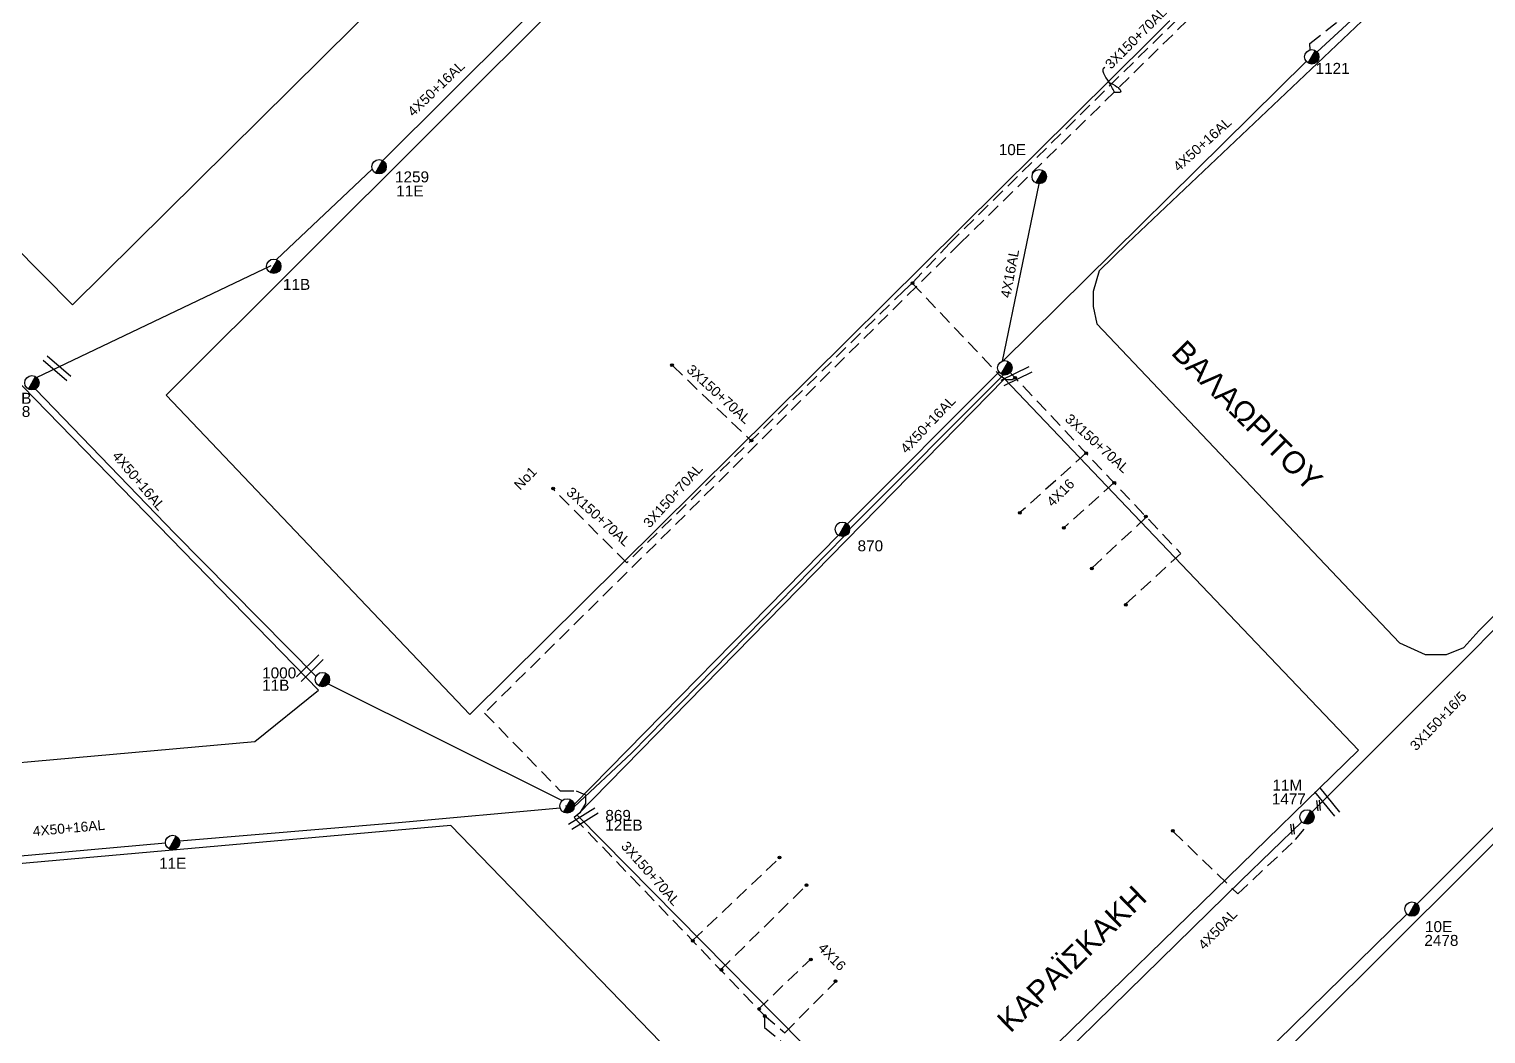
# Model space of a CAD drawing. Header units: millimetres. Extents: x -2238 to -1136, y 747 to 1272.
# Drawn here: x -1897.4 to -1761.1, y 935.1 to 1029.1 of the extents above; entities that cross this region are included whole.
import ezdxf

# ---------------------------------------------------------------- set-up
doc = ezdxf.new("R2010")
doc.units = ezdxf.units.MM
doc.linetypes.add('DASHED', pattern=[19.05, 12.7, -6.35])
for name, color, linetype in [('Άγνωστα', 7, 'Continuous'), ('Γυμνά εναέρια ΧΤ (3Φ)   4x16AL', 7, 'Continuous'), ('Γυμνά εναέρια ΧΤ (3Φ)   4x50AL', 7, 'Continuous'), ('Γυμνά εναέρια ΧΤ και ΦΟΠ (3Φ)   4x50+16AL', 7, 'Continuous'), ('Εναέρια παροχή ΧΤ 4x16', 7, 'SYN_LINE'), ('Επιγραφές - Σχήματα', 7, 'Continuous'), ('Καλώδια ΧΤ   3x150+70AL', 7, 'DASHED'), ('Μηχανική τομή', 7, 'Continuous'), ('Στύλος ΦΜ', 7, 'Continuous'), ('Στύλος ΦΜ @ 1', 7, 'Continuous'), ('Συνδέσεις', 7, 'Continuous'), ('Τομή', 7, 'Continuous'), ('Υπόβαθρο ΔΕΗ', 7, 'Continuous'), ('Υπόγεια καλώδια Δικτύου ΧΤ και Παρ. ΧΤ - 3X150+70 AL', 7, 'DASHED')]:
    doc.layers.add(name, color=color, linetype=linetype)
doc.styles.get("Standard").update_dxf_attribs({"font": 'ARIAL.TTF'})
doc.linetypes.add('SYN_LINE', pattern='A,0.5,-0.0001,["/\\/\\/\\/",Standard,S=0.1,R=0,X=0,Y=-0.05],-0.25', length=0.7501)

# ---------------------------------------------------------------- blocks, each defined once
blk = doc.blocks.new('ΥΠΑΡΧΩΝ ΤΣΙΜΕΝΤΕΝΙΟΣ ΣΤΥΛΟΣ')
at = {"layer": 'Στύλος ΦΜ'}
blk.add_hatch(color=256, dxfattribs=at).paths.add_polyline_path([(-1.29, -2.28, 0.574793), (2.62, 0, 0.268822), (1.3, 2.27)])
blk.add_line((-1.29, -2.28), (1.3, 2.27), dxfattribs=at)
blk.add_circle((0, 0), 2.62, dxfattribs=at)
at = {"layer": 'Στύλος ΦΜ', "flags": 4}
for tag, p in [('ΑΡΙΘΜΟΣ', (-4.68, 8.05)), ('ΤΥΠΟΣ', (-4.91, 3.03))]:
    blk.add_attdef(tag, p, '', height=4, dxfattribs=at)
blk = doc.blocks.new('_ΣΥΝΔΕΣΗ')
at = {"layer": 'Συνδέσεις', "linetype": 'SYN_LINE', "ltscale": 40}
blk.add_hatch(color=256, dxfattribs=at).paths.add_polyline_path([(0.5, -0.01, 1), (-0.5, -0.01, 1)])
at = {"layer": 'Συνδέσεις'}
blk.add_circle((0, -0.01), 0.5, dxfattribs=at)
blk = doc.blocks.new('ΜΗΧΑΝΙΚΗ ΤΟΜΗ')
at = {"layer": 'Μηχανική τομή', "ltscale": 40}
for p, q in [((-1.89, 0.78), (1.89, 0.78)), ((1.89, 0), (-1.89, 0))]:
    blk.add_line(p, q, dxfattribs=at)
blk = doc.blocks.new('ΤΟΜΗ')
at = {"layer": 'Τομή', "ltscale": 40}
for p, q in [((-5.68, 0), (5.68, 0)), ((5.68, -2.33), (-5.68, -2.33))]:
    blk.add_line(p, q, dxfattribs=at)

msp = doc.modelspace()

# ---------------------------------------------------------------- linework, layer by layer
at = {"layer": 'Άγνωστα', "ltscale": 0.1}
for points in [[(-1806.64, 997.04), (-1820.83, 982.82)], [(-1821.66, 981.77), (-1846.39, 956.57), (-1847.21, 956.43)]]:
    msp.add_lwpolyline(points, dxfattribs=at)
at = {"layer": 'Άγνωστα', "color": 30, "ltscale": 0.1}
msp.add_lwpolyline([(-1777.35, 955.9), (-1745.55, 987.7)], dxfattribs=at)
at = {"layer": 'Γυμνά εναέρια ΧΤ (3Φ)   4x16AL', "color": 151, "ltscale": 0.1}
msp.add_lwpolyline([(-1806.32, 998.06), (-1802.87, 1014.64)], dxfattribs=at)
at = {"layer": 'Γυμνά εναέρια ΧΤ (3Φ)   4x50AL', "color": 5, "ltscale": 0.1}
for points in [[(-1767.52, 947.28), (-1753.12, 961.7)], [(-1786.62, 928.56), (-1768.47, 946.32)]]:
    msp.add_lwpolyline(points, dxfattribs=at)
at = {"layer": 'Γυμνά εναέρια ΧΤ (3Φ)   4x50AL', "color": 85, "ltscale": 0.1}
msp.add_lwpolyline([(-1812.7, 921.35), (-1783.98, 949.46), (-1778.29, 954.95)], dxfattribs=at)
at = {"layer": 'Γυμνά εναέρια ΧΤ (3Φ)   4x50AL', "color": 85, "linetype": 'DASHED', "ltscale": 0.1}
msp.add_lwpolyline([(-1790.35, 954.06), (-1784.29, 948.22), (-1778.9, 953.3), (-1777.63, 954.82)], dxfattribs=at)
at = {"layer": 'Γυμνά εναέρια ΧΤ και ΦΟΠ (3Φ)   4x50+16AL', "color": 151, "ltscale": 0.1}
for points in [[(-1758.76, 1043.71), (-1776.88, 1026.98)], [(-1777.89, 1026.1), (-1806.26, 998.08)], [(-1820.62, 982.33), (-1805.97, 997.01)], [(-1846.38, 956.36), (-1840.98, 961.43), (-1821.11, 981.69)], [(-1869.41, 967.86), (-1847.5, 956.95)], [(-1847.68, 956.23), (-1862.81, 954.86), (-1883.3, 953.16)], [(-1884.63, 952.98), (-1915.24, 950.23)]]:
    msp.add_lwpolyline(points, dxfattribs=at)
at = {"layer": 'Γυμνά εναέρια ΧΤ και ΦΟΠ (3Φ)   4x50+16AL', "color": 6, "ltscale": 0.1}
for points in [[(-1839.68, 1041.33), (-1864.3, 1016.83)], [(-1865.27, 1016.02), (-1874.25, 1007.56)], [(-1896.68, 996.52), (-1874.73, 1007.01)]]:
    msp.add_lwpolyline(points, dxfattribs=at)
at = {"layer": 'Γυμνά εναέρια ΧΤ και ΦΟΠ (3Φ)   4x50+16AL', "color": 27, "ltscale": 0.1}
msp.add_lwpolyline([(-1896.79, 995.44), (-1883.74, 981.93), (-1870.54, 968.57)], dxfattribs=at)
at = {"layer": 'Εναέρια παροχή ΧΤ 4x16', "color": 1, "linetype": 'DASHED', "ltscale": 0.1}
for points in [[(-1798.5, 989.44), (-1804.75, 983.83)], [(-1795.88, 986.68), (-1800.61, 982.43)], [(-1792.86, 983.47), (-1798.04, 978.61)], [(-1789.63, 980.07), (-1794.87, 975.25)]]:
    msp.add_lwpolyline(points, dxfattribs=at)
at = {"layer": 'Εναέρια παροχή ΧΤ 4x16', "color": 85, "linetype": 'DASHED', "ltscale": 0.1}
for points in [[(-1835.31, 943.85), (-1827.26, 951.52)], [(-1832.68, 941.11), (-1824.71, 948.98)], [(-1829.15, 937.45), (-1824.25, 942.11)], [(-1828.57, 936.84), (-1826.66, 935.23), (-1821.84, 940.1)]]:
    msp.add_lwpolyline(points, dxfattribs=at)
at = {"layer": 'Επιγραφές - Σχήματα', "ltscale": 0.1}
msp.add_lwpolyline([(-1796.25, 1024.1), (-1795.99, 1023.96), (-1795.78, 1023.84), (-1795.62, 1023.73), (-1795.5, 1023.64), (-1795.41, 1023.56), (-1795.34, 1023.49), (-1795.3, 1023.43), (-1795.27, 1023.38), (-1795.26, 1023.34), (-1795.25, 1023.3), (-1795.25, 1023.27), (-1795.26, 1023.25), (-1795.28, 1023.23), (-1795.3, 1023.22), (-1795.33, 1023.2), (-1795.37, 1023.2), (-1795.41, 1023.19), (-1795.46, 1023.18), (-1795.51, 1023.18), (-1795.56, 1023.18), (-1795.61, 1023.18), (-1795.66, 1023.18), (-1795.7, 1023.18), (-1795.74, 1023.18), (-1795.77, 1023.18), (-1795.79, 1023.18), (-1795.81, 1023.18), (-1795.83, 1023.2), (-1795.84, 1023.21), (-1795.86, 1023.24), (-1795.87, 1023.28), (-1795.9, 1023.33), (-1795.93, 1023.4), (-1795.96, 1023.48), (-1796.01, 1023.57), (-1796.07, 1023.68), (-1796.13, 1023.8), (-1796.21, 1023.93), (-1796.3, 1024.08), (-1796.4, 1024.25), (-1796.52, 1024.42), (-1796.64, 1024.6), (-1796.74, 1024.79), (-1796.83, 1024.97), (-1796.89, 1025.15), (-1796.89, 1025.31), (-1796.85, 1025.45), (-1796.73, 1025.56)], dxfattribs=at)
at = {"layer": 'Καλώδια ΧΤ   3x150+70AL', "color": 151, "linetype": 'DASHED', "ltscale": 0.1}
msp.add_lwpolyline([(-1777.51, 1027.18), (-1777.56, 1027.77), (-1774.95, 1029.8), (-1786.05, 1041.31)], dxfattribs=at)
at = {"layer": 'Υπόβαθρο ΔΕΗ', "ltscale": 0.1}
for points in [[(-1844.86, 1109.06), (-1921.35, 1031.65), (-1893.31, 1003.31), (-1811.46, 1084.33), (-1810.87, 1086.03), (-1812.83, 1095.38), (-1844.89, 1109.03)], [(-1796.72, 1082.49), (-1884.55, 994.86), (-1856.15, 964.99), (-1781.89, 1038.63), (-1767.36, 1052.7), (-1796.83, 1082.49)], [(-1936.11, 975.9), (-1919.56, 958.62), (-1876.25, 962.48), (-1870.31, 967.29), (-1927.99, 1026.48)], [(-1712.43, 1000.05), (-1691.25, 978.4), (-1768.7, 901.91), (-1797.88, 910.02), (-1798.72, 914.7), (-1712.84, 1000.22), (-1712.72, 1000.35), (-1712.43, 1000.05)], [(-1915.29, 949.54), (-1912.99, 915.38), (-1834.08, 923.63), (-1830.83, 926.61), (-1857.93, 954.61), (-1915.29, 949.54)]]:
    msp.add_lwpolyline(points, dxfattribs=at)
for points in [[(-1794.61, 1009.09), (-1797.28, 1006.51), (-1797.84, 1004.58), (-1797.84, 1003.18), (-1797.49, 1001.56), (-1769.18, 971.7), (-1766.76, 970.61), (-1764.77, 970.61), (-1763.15, 971.26), (-1761.74, 972.83), (-1726.7, 1007.71), (-1725.8, 1009.09), (-1725.8, 1011.02), (-1726.79, 1013.24), (-1727.93, 1014.71), (-1756.1, 1041.47), (-1757.95, 1041.7), (-1759.81, 1041.54), (-1761.43, 1040.56)], [(-1846.12, 955.58), (-1813.32, 922.37), (-1773, 961.68), (-1806.12, 996.39)]]:
    msp.add_lwpolyline(points, close=True, dxfattribs=at)
at = {"layer": 'Υπόγεια καλώδια Δικτύου ΧΤ και Παρ. ΧΤ - 3X150+70 AL', "color": 85, "linetype": 'DASHED', "ltscale": 0.1}
msp.add_lwpolyline([(-1786.53, 1040.97), (-1782.23, 1036.6), (-1810.26, 1009.09), (-1854.77, 965.14), (-1847.68, 957.86), (-1846.19, 957.86), (-1845.34, 957.5), (-1845.34, 956.67), (-1845.84, 955.8), (-1846.39, 955.36), (-1828.57, 936.84), (-1828.57, 935.71), (-1826.6, 934.08), (-1825.99, 934.08), (-1813.68, 921.38)], dxfattribs=at)
at = {"layer": 'Υπόγεια καλώδια Δικτύου ΧΤ και Παρ. ΧΤ - 3X150+70 AL', "color": 1, "linetype": 'DASHED', "ltscale": 0.1}
for points in [[(-1786.93, 1040.46), (-1783.19, 1036.69), (-1811.25, 1009.09), (-1814.75, 1005.35), (-1814.75, 1005.35), (-1815.52, 1004.67), (-1815.52, 1004.67), (-1841.47, 979.18), (-1848.29, 986.03)], [(-1814.76, 1005.36), (-1806.59, 996.76), (-1805.96, 996.34), (-1805.39, 996.34), (-1805.09, 996.52)], [(-1837.16, 997.61), (-1829.84, 990.61)], [(-1805.72, 997.12), (-1789.66, 980.09), (-1789.66, 980.09)]]:
    msp.add_lwpolyline(points, dxfattribs=at)

# ---------------------------------------------------------------- block references
at = {"layer": 'Μηχανική τομή', "ltscale": 0.1, "xscale": 0.2565857821765157, "yscale": 0.2565857821765157, "zscale": 0.2565857821765157, "rotation": 276.4917736176213}
for p in [(-1776.83, 956.48), (-1779.27, 954.27)]:
    msp.add_blockref('ΜΗΧΑΝΙΚΗ ΤΟΜΗ', p, dxfattribs=at)
at = {"layer": 'Στύλος ΦΜ @ 1', "ltscale": 0.1}
ref = msp.add_blockref('ΥΠΑΡΧΩΝ ΤΣΙΜΕΝΤΕΝΙΟΣ ΣΤΥΛΟΣ', (-1777.37, 1026.52), dxfattribs=dict(at, xscale=0.2565857821764941, yscale=0.2565857821764941, zscale=0.2565857821764941))
ref.add_attrib('ΤΥΠΟΣ', '1121', (-1777.02, 1024.93), dxfattribs={"layer": 'Στύλος ΦΜ', "height": 1.026, "flags": 4})
ref = msp.add_blockref('ΥΠΑΡΧΩΝ ΤΣΙΜΕΝΤΕΝΙΟΣ ΣΤΥΛΟΣ', (-1802.87, 1015.31), dxfattribs=dict(at, xscale=0.2565857821764941, yscale=0.2565857821764941, zscale=0.2565857821764941))
ref.add_attrib('ΤΥΠΟΣ', '10E', (-1806.66, 1017.33), dxfattribs={"layer": 'Στύλος ΦΜ', "height": 1.026, "flags": 4})
ref = msp.add_blockref('ΥΠΑΡΧΩΝ ΤΣΙΜΕΝΤΕΝΙΟΣ ΣΤΥΛΟΣ', (-1864.64, 1016.24), dxfattribs=dict(at, xscale=0.2565857821764941, yscale=0.2565857821764941, zscale=0.2565857821764941))
ref.add_attrib('ΤΥΠΟΣ', '1259', (-1863.15, 1014.78), dxfattribs={"layer": 'Στύλος ΦΜ', "height": 1.026, "flags": 4})
ref.add_attrib('ΑΡΙΘΜΟΣ', '11E', (-1863.03, 1013.46), dxfattribs={"layer": 'Στύλος ΦΜ', "height": 1.026, "flags": 4})
ref = msp.add_blockref('ΥΠΑΡΧΩΝ ΤΣΙΜΕΝΤΕΝΙΟΣ ΣΤΥΛΟΣ', (-1874.49, 1006.93), dxfattribs=dict(at, xscale=0.2565857821764941, yscale=0.2565857821764941, zscale=0.2565857821764941))
ref.add_attrib('ΤΥΠΟΣ', '11B', (-1873.63, 1004.72), dxfattribs={"layer": 'Στύλος ΦΜ', "height": 1.026, "flags": 4})
at = {"layer": 'Στύλος ΦΜ @ 1', "ltscale": 0.1, "xscale": 0.2565857821764941, "yscale": 0.2565857821764941, "zscale": 0.2565857821764941}
msp.add_blockref('ΥΠΑΡΧΩΝ ΤΣΙΜΕΝΤΕΝΙΟΣ ΣΤΥΛΟΣ', (-1806.09, 997.43), dxfattribs=at)
at = {"layer": 'Στύλος ΦΜ @ 1', "ltscale": 0.1}
ref = msp.add_blockref('ΥΠΑΡΧΩΝ ΤΣΙΜΕΝΤΕΝΙΟΣ ΣΤΥΛΟΣ', (-1897.12, 996.03), dxfattribs=dict(at, xscale=0.2565857821764941, yscale=0.2565857821764941, zscale=0.2565857821764941))
ref.add_attrib('ΤΥΠΟΣ', '1268', (-1900.46, 992.83), dxfattribs={"layer": 'Στύλος ΦΜ', "height": 1.026, "flags": 4})
ref.add_attrib('ΑΡΙΘΜΟΣ', '12ΛB', (-1900.67, 994.07), dxfattribs={"layer": 'Στύλος ΦΜ', "height": 1.026, "flags": 4})
ref = msp.add_blockref('ΥΠΑΡΧΩΝ ΤΣΙΜΕΝΤΕΝΙΟΣ ΣΤΥΛΟΣ', (-1821.29, 982.33), dxfattribs=dict(at, xscale=0.2565857821764941, yscale=0.2565857821764941, zscale=0.2565857821764941))
ref.add_attrib('ΤΥΠΟΣ', '870', (-1819.87, 980.27), dxfattribs={"layer": 'Στύλος ΦΜ', "height": 1.026, "flags": 4})
ref = msp.add_blockref('ΥΠΑΡΧΩΝ ΤΣΙΜΕΝΤΕΝΙΟΣ ΣΤΥΛΟΣ', (-1869.94, 968.27), dxfattribs=dict(at, xscale=0.2565857821764941, yscale=0.2565857821764941, zscale=0.2565857821764941))
ref.add_attrib('ΤΥΠΟΣ', '1000', (-1875.58, 968.38), dxfattribs={"layer": 'Στύλος ΦΜ', "height": 1.026, "flags": 4})
ref.add_attrib('ΑΡΙΘΜΟΣ', '11B', (-1875.58, 967.23), dxfattribs={"layer": 'Στύλος ΦΜ', "height": 1.026, "flags": 4})
ref = msp.add_blockref('ΥΠΑΡΧΩΝ ΤΣΙΜΕΝΤΕΝΙΟΣ ΣΤΥΛΟΣ', (-1777.82, 955.42), dxfattribs=dict(at, xscale=0.2565857821764941, yscale=0.2565857821764941, zscale=0.2565857821764941))
ref.add_attrib('ΤΥΠΟΣ', '1477', (-1781.12, 956.59), dxfattribs={"layer": 'Στύλος ΦΜ', "height": 1.026, "flags": 4})
ref.add_attrib('ΑΡΙΘΜΟΣ', '11M', (-1781.06, 957.88), dxfattribs={"layer": 'Στύλος ΦΜ', "height": 1.026, "flags": 4})
ref = msp.add_blockref('ΥΠΑΡΧΩΝ ΤΣΙΜΕΝΤΕΝΙΟΣ ΣΤΥΛΟΣ', (-1847.05, 956.45), dxfattribs=dict(at, xscale=0.2565857821764941, yscale=0.2565857821764941, zscale=0.2565857821764941))
ref.add_attrib('ΤΥΠΟΣ', '869', (-1843.47, 955.05), dxfattribs={"layer": 'Στύλος ΦΜ', "height": 1.026, "flags": 4})
ref.add_attrib('ΑΡΙΘΜΟΣ', '12EB', (-1843.48, 954.14), dxfattribs={"layer": 'Στύλος ΦΜ', "height": 1.026, "flags": 4})
ref = msp.add_blockref('ΥΠΑΡΧΩΝ ΤΣΙΜΕΝΤΕΝΙΟΣ ΣΤΥΛΟΣ', (-1883.96, 953.03), dxfattribs=dict(at, xscale=0.2565857821764941, yscale=0.2565857821764941, zscale=0.2565857821764941))
ref.add_attrib('ΤΥΠΟΣ', '11E', (-1885.22, 950.57), dxfattribs={"layer": 'Στύλος ΦΜ', "height": 1.026, "flags": 4})
ref = msp.add_blockref('ΥΠΑΡΧΩΝ ΤΣΙΜΕΝΤΕΝΙΟΣ ΣΤΥΛΟΣ', (-1768, 946.8), dxfattribs=dict(at, xscale=0.2565857821764941, yscale=0.2565857821764941, zscale=0.2565857821764941))
ref.add_attrib('ΤΥΠΟΣ', '2478', (-1766.84, 943.36), dxfattribs={"layer": 'Στύλος ΦΜ', "height": 1.026, "flags": 4})
ref.add_attrib('ΑΡΙΘΜΟΣ', '10E', (-1766.78, 944.65), dxfattribs={"layer": 'Στύλος ΦΜ', "height": 1.026, "flags": 4})
at = {"layer": 'Συνδέσεις', "ltscale": 0.1, "xscale": 0.2565857821764941, "yscale": 0.2565857821764941, "zscale": 0.2565857821764941}
for p in [(-1814.72, 1005.36), (-1837.23, 997.69), (-1805.13, 996.5), (-1829.79, 990.63), (-1798.47, 989.45), (-1795.85, 986.68), (-1848.34, 986.14), (-1804.7, 983.87), (-1792.89, 983.52), (-1800.58, 982.46), (-1797.95, 978.66), (-1794.78, 975.27), (-1790.37, 954.13), (-1827.17, 951.62), (-1824.64, 949.05), (-1835.29, 943.83), (-1824.25, 942.08), (-1832.6, 941.11), (-1821.94, 940.07), (-1829.07, 937.46), (-1828.55, 936.8)]:
    msp.add_blockref('_ΣΥΝΔΕΣΗ', p, dxfattribs=at)
at = {"layer": 'Τομή', "ltscale": 0.1}
for p, xscale, yscale, zscale, rotation in [((-1894.58, 997.61), 0.2565857821765553, 0.2565857821765553, 0.2565857821765553, 319.4064546259831), ((-1804.87, 996.39), 0.2565857821764753, 0.2565857821764753, 0.2565857821764753, 205.8982224381941), ((-1871.32, 969.55), 0.256585782176435, 0.256585782176435, 0.256585782176435, 44.97685036270245), ((-1775.69, 957.01), 0.256585782176517, 0.256585782176517, 0.256585782176517, 309.2574318209251), ((-1845.69, 955.51), 0.2565857821765343, 0.2565857821765343, 0.2565857821765343, 31.68063388297241)]:
    msp.add_blockref('ΤΟΜΗ', p, dxfattribs=dict(at, xscale=xscale, yscale=yscale, zscale=zscale, rotation=rotation))

# ---------------------------------------------------------------- texts
at = {"layer": 'Άγνωστα', "color": 7, "ltscale": 0.1, "insert": (-1768.28, 962.18), "char_height": 0.924, "width": 86.4036, "attachment_point": 1, "rotation": 46.557}
msp.add_mtext('3X150+16/5', dxfattribs=at)
at = {"layer": 'Γυμνά εναέρια ΧΤ (3Φ)   4x16AL', "color": 7, "ltscale": 0.1, "insert": (-1806.5, 1004.08), "char_height": 0.924, "width": 86.4036, "attachment_point": 1, "rotation": 79.3734}
msp.add_mtext('4X16AL', dxfattribs=at)
at = {"layer": 'Γυμνά εναέρια ΧΤ (3Φ)   4x50AL', "color": 7, "ltscale": 0.1, "insert": (-1788.1, 943.56), "char_height": 0.924, "width": 86.4036, "attachment_point": 1, "rotation": 46.4647}
msp.add_mtext('4X50AL', dxfattribs=at)
at = {"layer": 'Γυμνά εναέρια ΧΤ και ΦΟΠ (3Φ)   4x50+16AL', "color": 7, "ltscale": 0.1, "char_height": 0.924, "width": 86.4036, "attachment_point": 1}
for insert, rotation in [((-1862.08, 1021.54), 43.731), ((-1790.45, 1016.42), 42.02), ((-1815.96, 989.98), 46.557), ((-1888.96, 989.75), 310.3379), ((-1897.08, 954.54), 5.133)]:
    msp.add_mtext('4X50+16AL', dxfattribs=dict(at, insert=insert, rotation=rotation))
at = {"layer": 'Εναέρια παροχή ΧΤ 4x16', "color": 7, "linetype": 'DASHED', "ltscale": 0.1, "char_height": 0.924, "width": 86.4036, "attachment_point": 1}
for insert, rotation in [((-1802.28, 985.01), 44.9769), ((-1822.98, 943.74), 314.5014)]:
    msp.add_mtext('4X16', dxfattribs=dict(at, insert=insert, rotation=rotation))
at = {"layer": 'Επιγραφές - Σχήματα', "ltscale": 0.1, "char_height": 2.053, "attachment_point": 5}
for s, insert, rotation in [('ΒΑΛΑΩΡΙΤΟΥ', (-1783.42, 992.95), 314.9107), ('ΚΑΡΑΪΣΚΑΚΗ', (-1799.83, 942.15), 44.1698)]:
    msp.add_mtext(s, dxfattribs=dict(at, insert=insert, rotation=rotation))
at = {"layer": 'Επιγραφές - Σχήματα', "color": 7, "ltscale": 0.1, "insert": (-1852.11, 986.58), "char_height": 0.924, "width": 86.4036, "attachment_point": 1, "rotation": 45.8417}
msp.add_mtext('No1', dxfattribs=at)
at = {"layer": 'Υπόγεια καλώδια Δικτύου ΧΤ και Παρ. ΧΤ - 3X150+70 AL', "linetype": 'DASHED', "ltscale": 0.1, "insert": (-1796.81, 1025.96), "char_height": 0.924, "width": 86.4036, "attachment_point": 1, "rotation": 45.1048}
msp.add_mtext('3X150+70AL', dxfattribs=at)
at = {"layer": 'Υπόγεια καλώδια Δικτύου ΧΤ και Παρ. ΧΤ - 3X150+70 AL', "color": 7, "linetype": 'DASHED', "ltscale": 0.1, "char_height": 0.924, "width": 86.4036, "attachment_point": 1}
for insert, rotation in [((-1835.32, 997.83), 317.9135), ((-1799.92, 993.22), 317.9135), ((-1840.01, 983.01), 47.811), ((-1846.57, 986.36), 317.9135), ((-1841.37, 953.25), 311.578)]:
    msp.add_mtext('3X150+70AL', dxfattribs=dict(at, insert=insert, rotation=rotation))

doc.saveas('drawing.dxf')
